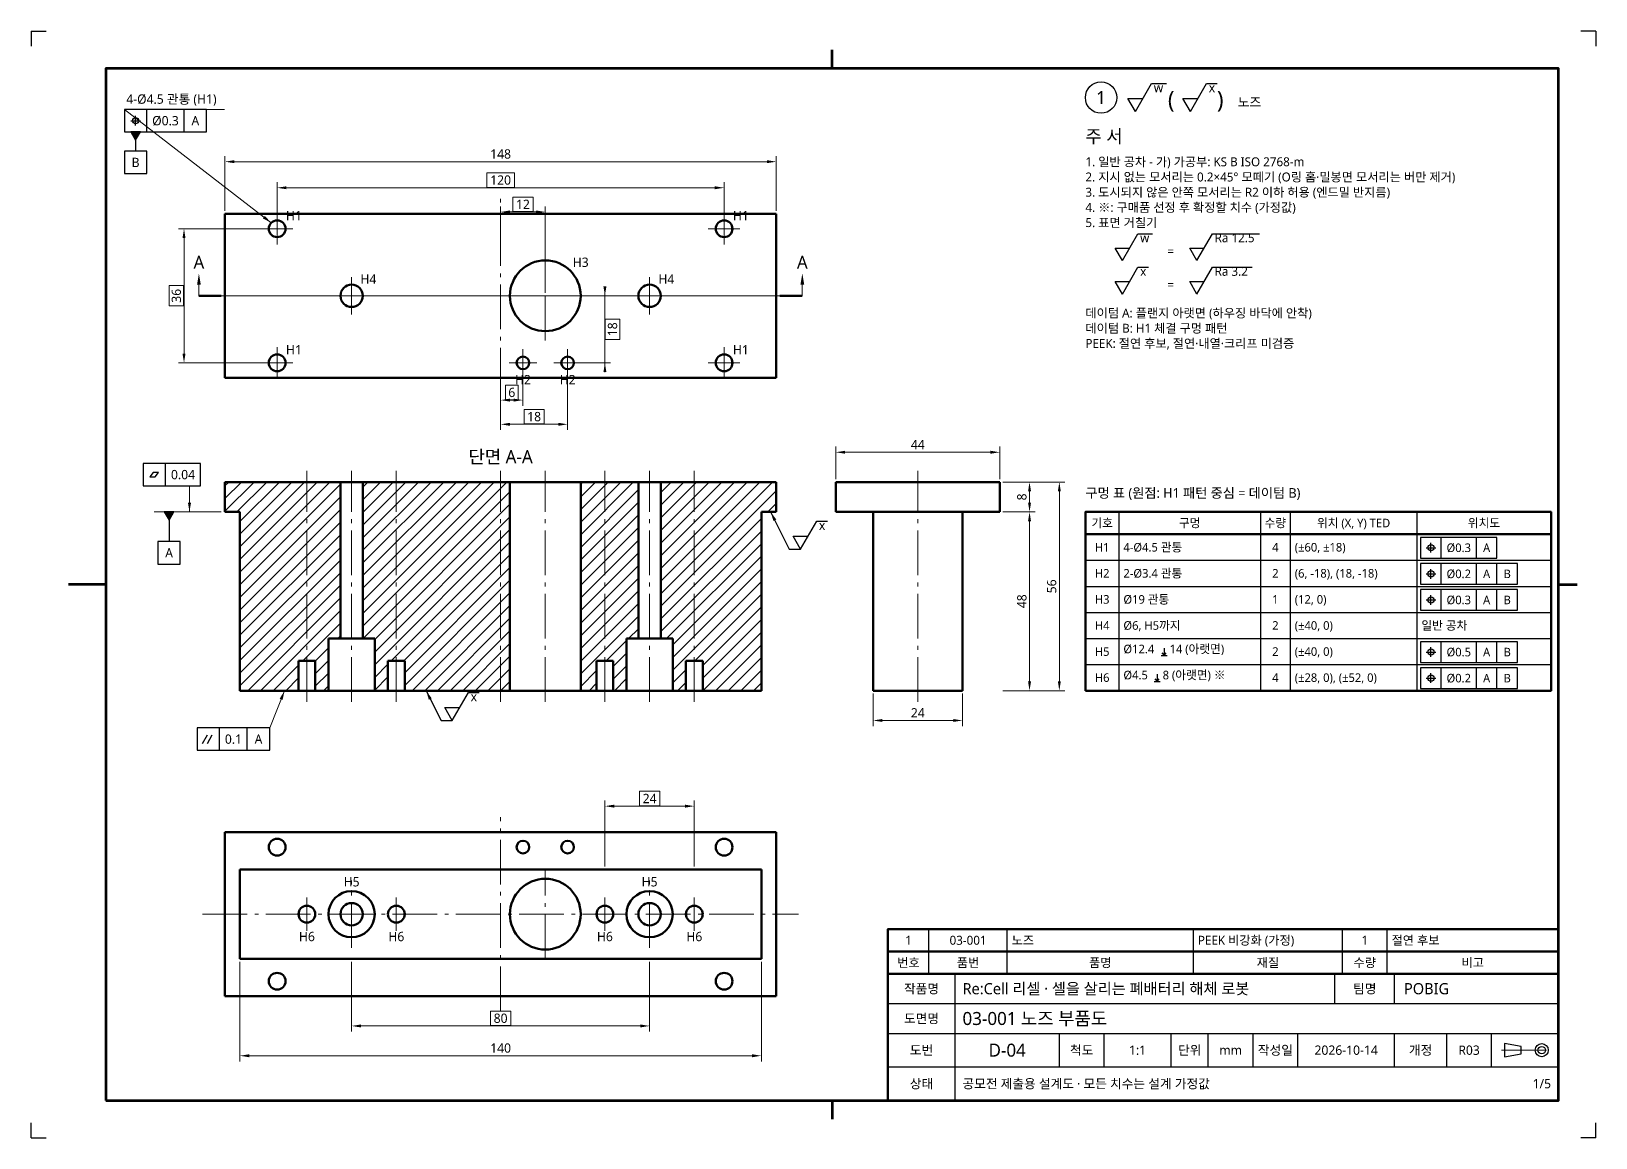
# Model space of a CAD drawing. Header units: millimetres. Extents: x 0 to 1800, y -680 to 297.
# Drawn here: x 920 to 1340, y -340 to -43 of the extents above; entities that cross this region are included whole.
import ezdxf
from ezdxf.enums import TextEntityAlignment as Align

# ---------------------------------------------------------------- set-up
doc = ezdxf.new("R2010")
doc.units = ezdxf.units.MM
doc.linetypes.add('KS_CENTER', pattern=[17, 12, -2, 1, -2])
for name, color, linetype, lineweight in [('BALLOON', 7, 'Continuous', 25), ('CENTER', 1, 'KS_CENTER', 18), ('CUT', 1, 'KS_CENTER', 18), ('CUT_THK', 1, 'Continuous', 50), ('DIM', 3, 'Continuous', 18), ('FRAME', 7, 'Continuous', 70), ('HATCH', 8, 'Continuous', 13), ('OUTLINE', 7, 'Continuous', 50), ('SYMBOL', 7, 'Continuous', 25), ('TABLE', 7, 'Continuous', 25), ('TABLE_THK', 7, 'Continuous', 50), ('TEXT', 7, 'Continuous', 25)]:
    doc.layers.add(name, color=color, linetype=linetype, lineweight=lineweight)
doc.styles.add('KS', font='malgun.ttf')
doc.dimstyles.new('KS_00', dxfattribs={"dimtxt": 2.5, "dimasz": 2.5, "dimexe": 1.5, "dimexo": 0.8, "dimgap": 0.8, "dimtad": 1, "dimlfac": 50, "dimdsep": 46, "dimtxsty": 'KS', "dimcen": 0, "dimclrd": 3, "dimclre": 3, "dimclrt": 7, "dimazin": 3, "dimtfac": 0.7, "dimtmove": 0, "dimatfit": 3, "dimlwd": 18, "dimlwe": 18, "dimarcsym": 0})

# ---------------------------------------------------------------- blocks, each defined once
blk = doc.blocks.new('_CLOSEDFILLED')
at = {"color": 0, "linetype": 'ByBlock'}
blk.add_solid([(-1, 0.16), (0, 0), (-1, -0.16)], dxfattribs=at)
blk = doc.blocks.new('*D54')
at = {"color": 3, "lineweight": 18}
for p, q in [((52, 248.8), (52, 263.5)), ((54.5, 262), (197.5, 262)), ((200, 248.8), (200, 263.5))]:
    blk.add_line(p, q, dxfattribs=at)
at = {"layer": 'Defpoints'}
for p in [(52, 262), (52, 248), (200, 248)]:
    blk.add_point(p, dxfattribs=at)
at = {"layer": 'DIM', "color": 3, "xscale": 2.5, "yscale": 2.5, "rotation": 180}
blk.add_blockref('_CLOSEDFILLED', (52, 262), dxfattribs=at)
at = {"layer": 'DIM', "color": 3, "xscale": 2.5, "yscale": 2.5}
blk.add_blockref('_CLOSEDFILLED', (200, 262), dxfattribs=at)
at = {"layer": 'DIM', "color": 7, "insert": (126, 264.05), "char_height": 2.5, "attachment_point": 5, "style": 'KS'}
blk.add_mtext('148', dxfattribs=at)
blk = doc.blocks.new('*D55')
at = {"color": 3, "lineweight": 18}
for p, q in [((66, 244.8), (66, 256.5)), ((186, 244.8), (186, 256.5)), ((68.5, 255), (183.5, 255))]:
    blk.add_line(p, q, dxfattribs=at)
at = {"layer": 'Defpoints'}
for p in [(66, 255), (66, 244), (186, 244)]:
    blk.add_point(p, dxfattribs=at)
at = {"layer": 'DIM', "color": 3, "xscale": 2.5, "yscale": 2.5, "rotation": 180}
blk.add_blockref('_CLOSEDFILLED', (66, 255), dxfattribs=at)
at = {"layer": 'DIM', "color": 3, "xscale": 2.5, "yscale": 2.5}
blk.add_blockref('_CLOSEDFILLED', (186, 255), dxfattribs=at)
at = {"layer": 'DIM', "color": 7, "insert": (126, 257.05), "char_height": 2.5, "attachment_point": 5, "style": 'KS'}
blk.add_mtext('120', dxfattribs=at)
blk = doc.blocks.new('*D56')
at = {"color": 3, "lineweight": 18}
for p, q in [((126, 244.8), (126, 250)), ((128.5, 248.5), (135.5, 248.5)), ((138, 226.8), (138, 250))]:
    blk.add_line(p, q, dxfattribs=at)
at = {"layer": 'Defpoints'}
for p in [(126, 248.5), (126, 244), (138, 226)]:
    blk.add_point(p, dxfattribs=at)
at = {"layer": 'DIM', "color": 3, "xscale": 2.5, "yscale": 2.5, "rotation": 180}
blk.add_blockref('_CLOSEDFILLED', (126, 248.5), dxfattribs=at)
at = {"layer": 'DIM', "color": 3, "xscale": 2.5, "yscale": 2.5}
blk.add_blockref('_CLOSEDFILLED', (138, 248.5), dxfattribs=at)
at = {"layer": 'DIM', "color": 7, "insert": (132, 250.55), "char_height": 2.5, "attachment_point": 5, "style": 'KS'}
blk.add_mtext('12', dxfattribs=at)
blk = doc.blocks.new('*D57')
at = {"color": 3, "lineweight": 18}
for p, q in [((65.2, 244), (39.5, 244)), ((41, 210.5), (41, 241.5)), ((65.2, 208), (39.5, 208))]:
    blk.add_line(p, q, dxfattribs=at)
at = {"layer": 'Defpoints'}
for p in [(66, 244), (41, 208), (66, 208)]:
    blk.add_point(p, dxfattribs=at)
at = {"layer": 'DIM', "color": 3, "xscale": 2.5, "yscale": 2.5}
for p, rotation in [((41, 244), 90), ((41, 208), 270)]:
    blk.add_blockref('_CLOSEDFILLED', p, dxfattribs=dict(at, rotation=rotation))
at = {"layer": 'DIM', "color": 7, "insert": (38.95, 226), "char_height": 2.5, "attachment_point": 5, "rotation": 90, "style": 'KS'}
blk.add_mtext('36', dxfattribs=at)
blk = doc.blocks.new('*D58')
at = {"color": 3, "lineweight": 18}
for p, q in [((126, 207.2), (126, 196.5)), ((132, 207.2), (132, 196.5)), ((128.5, 198), (129.5, 198))]:
    blk.add_line(p, q, dxfattribs=at)
at = {"layer": 'Defpoints'}
for p in [(126, 208), (132, 208), (126, 198)]:
    blk.add_point(p, dxfattribs=at)
at = {"layer": 'DIM', "color": 3, "xscale": 2.5, "yscale": 2.5, "rotation": 180}
blk.add_blockref('_CLOSEDFILLED', (126, 198), dxfattribs=at)
at = {"layer": 'DIM', "color": 3, "xscale": 2.5, "yscale": 2.5}
blk.add_blockref('_CLOSEDFILLED', (132, 198), dxfattribs=at)
at = {"layer": 'DIM', "color": 7, "insert": (129, 200.05), "char_height": 2.5, "attachment_point": 5, "style": 'KS'}
blk.add_mtext('6', dxfattribs=at)
blk = doc.blocks.new('*D59')
at = {"color": 3, "lineweight": 18}
for p, q in [((126, 207.2), (126, 190)), ((144, 207.2), (144, 190)), ((128.5, 191.5), (141.5, 191.5))]:
    blk.add_line(p, q, dxfattribs=at)
at = {"layer": 'Defpoints'}
for p in [(126, 208), (144, 208), (126, 191.5)]:
    blk.add_point(p, dxfattribs=at)
at = {"layer": 'DIM', "color": 3, "xscale": 2.5, "yscale": 2.5, "rotation": 180}
blk.add_blockref('_CLOSEDFILLED', (126, 191.5), dxfattribs=at)
at = {"layer": 'DIM', "color": 3, "xscale": 2.5, "yscale": 2.5}
blk.add_blockref('_CLOSEDFILLED', (144, 191.5), dxfattribs=at)
at = {"layer": 'DIM', "color": 7, "insert": (135, 193.55), "char_height": 2.5, "attachment_point": 5, "style": 'KS'}
blk.add_mtext('18', dxfattribs=at)
blk = doc.blocks.new('*D60')
at = {"color": 3, "lineweight": 18}
for p, q in [((154, 228.5), (154, 205.5)), ((150.8, 226), (155.5, 226)), ((144.8, 208), (155.5, 208))]:
    blk.add_line(p, q, dxfattribs=at)
at = {"layer": 'Defpoints'}
for p in [(150, 226), (154, 226), (144, 208)]:
    blk.add_point(p, dxfattribs=at)
at = {"layer": 'DIM', "color": 3, "xscale": 2.5, "yscale": 2.5}
for p, rotation in [((154, 226), 270), ((154, 208), 90)]:
    blk.add_blockref('_CLOSEDFILLED', p, dxfattribs=dict(at, rotation=rotation))
at = {"layer": 'DIM', "color": 7, "insert": (156.05, 217), "char_height": 2.5, "attachment_point": 5, "rotation": 90, "style": 'KS'}
blk.add_mtext('18', dxfattribs=at)
blk = doc.blocks.new('*D61')
at = {"color": 3, "lineweight": 18}
for p, q in [((56, 47.2), (56, 20.5)), ((196, 47.2), (196, 20.5)), ((58.5, 22), (193.5, 22))]:
    blk.add_line(p, q, dxfattribs=at)
at = {"layer": 'Defpoints'}
for p in [(56, 48), (196, 48), (56, 22)]:
    blk.add_point(p, dxfattribs=at)
at = {"layer": 'DIM', "color": 3, "xscale": 2.5, "yscale": 2.5, "rotation": 180}
blk.add_blockref('_CLOSEDFILLED', (56, 22), dxfattribs=at)
at = {"layer": 'DIM', "color": 3, "xscale": 2.5, "yscale": 2.5}
blk.add_blockref('_CLOSEDFILLED', (196, 22), dxfattribs=at)
at = {"layer": 'DIM', "color": 7, "insert": (126, 24.05), "char_height": 2.5, "attachment_point": 5, "style": 'KS'}
blk.add_mtext('140', dxfattribs=at)
blk = doc.blocks.new('*D62')
at = {"color": 3, "lineweight": 18}
for p, q in [((86, 47.2), (86, 28.5)), ((166, 47.2), (166, 28.5)), ((88.5, 30), (163.5, 30))]:
    blk.add_line(p, q, dxfattribs=at)
at = {"layer": 'Defpoints'}
for p in [(86, 48), (166, 48), (86, 30)]:
    blk.add_point(p, dxfattribs=at)
at = {"layer": 'DIM', "color": 3, "xscale": 2.5, "yscale": 2.5, "rotation": 180}
blk.add_blockref('_CLOSEDFILLED', (86, 30), dxfattribs=at)
at = {"layer": 'DIM', "color": 3, "xscale": 2.5, "yscale": 2.5}
blk.add_blockref('_CLOSEDFILLED', (166, 30), dxfattribs=at)
at = {"layer": 'DIM', "color": 7, "insert": (126, 32.05), "char_height": 2.5, "attachment_point": 5, "style": 'KS'}
blk.add_mtext('80', dxfattribs=at)
blk = doc.blocks.new('*D63')
at = {"color": 3, "lineweight": 18}
for p, q in [((154, 72.8), (154, 90.5)), ((156.5, 89), (175.5, 89)), ((178, 72.8), (178, 90.5))]:
    blk.add_line(p, q, dxfattribs=at)
at = {"layer": 'Defpoints'}
for p in [(154, 89), (154, 72), (178, 72)]:
    blk.add_point(p, dxfattribs=at)
at = {"layer": 'DIM', "color": 3, "xscale": 2.5, "yscale": 2.5, "rotation": 180}
blk.add_blockref('_CLOSEDFILLED', (154, 89), dxfattribs=at)
at = {"layer": 'DIM', "color": 3, "xscale": 2.5, "yscale": 2.5}
blk.add_blockref('_CLOSEDFILLED', (178, 89), dxfattribs=at)
at = {"layer": 'DIM', "color": 7, "insert": (166, 91.05), "char_height": 2.5, "attachment_point": 5, "style": 'KS'}
blk.add_mtext('24', dxfattribs=at)
blk = doc.blocks.new('*D64')
at = {"color": 3, "lineweight": 18}
for p, q in [((216, 176.8), (216, 185.5)), ((260, 176.8), (260, 185.5)), ((218.5, 184), (257.5, 184))]:
    blk.add_line(p, q, dxfattribs=at)
at = {"layer": 'Defpoints'}
for p in [(216, 184), (216, 176), (260, 176)]:
    blk.add_point(p, dxfattribs=at)
at = {"layer": 'DIM', "color": 3, "xscale": 2.5, "yscale": 2.5, "rotation": 180}
blk.add_blockref('_CLOSEDFILLED', (216, 184), dxfattribs=at)
at = {"layer": 'DIM', "color": 3, "xscale": 2.5, "yscale": 2.5}
blk.add_blockref('_CLOSEDFILLED', (260, 184), dxfattribs=at)
at = {"layer": 'DIM', "color": 7, "insert": (238, 186.05), "char_height": 2.5, "attachment_point": 5, "style": 'KS'}
blk.add_mtext('44', dxfattribs=at)
blk = doc.blocks.new('*D65')
at = {"color": 3, "lineweight": 18}
for p, q in [((226, 119.2), (226, 110.5)), ((250, 119.2), (250, 110.5)), ((228.5, 112), (247.5, 112))]:
    blk.add_line(p, q, dxfattribs=at)
at = {"layer": 'Defpoints'}
for p in [(226, 120), (250, 120), (226, 112)]:
    blk.add_point(p, dxfattribs=at)
at = {"layer": 'DIM', "color": 3, "xscale": 2.5, "yscale": 2.5, "rotation": 180}
blk.add_blockref('_CLOSEDFILLED', (226, 112), dxfattribs=at)
at = {"layer": 'DIM', "color": 3, "xscale": 2.5, "yscale": 2.5}
blk.add_blockref('_CLOSEDFILLED', (250, 112), dxfattribs=at)
at = {"layer": 'DIM', "color": 7, "insert": (238, 114.05), "char_height": 2.5, "attachment_point": 5, "style": 'KS'}
blk.add_mtext('24', dxfattribs=at)
blk = doc.blocks.new('*D66')
at = {"color": 3, "lineweight": 18}
for p, q in [((260.8, 168), (269.5, 168)), ((268, 122.5), (268, 165.5)), ((260.8, 120), (269.5, 120))]:
    blk.add_line(p, q, dxfattribs=at)
at = {"layer": 'Defpoints'}
for p in [(260, 168), (260, 120), (268, 120)]:
    blk.add_point(p, dxfattribs=at)
at = {"layer": 'DIM', "color": 3, "xscale": 2.5, "yscale": 2.5}
for p, rotation in [((268, 168), 90), ((268, 120), 270)]:
    blk.add_blockref('_CLOSEDFILLED', p, dxfattribs=dict(at, rotation=rotation))
at = {"layer": 'DIM', "color": 7, "insert": (265.95, 144), "char_height": 2.5, "attachment_point": 5, "rotation": 90, "style": 'KS'}
blk.add_mtext('48', dxfattribs=at)
blk = doc.blocks.new('*D67')
at = {"color": 3, "lineweight": 18}
for p, q in [((260.8, 176), (269.5, 176)), ((268, 170.5), (268, 173.5)), ((260.8, 168), (269.5, 168))]:
    blk.add_line(p, q, dxfattribs=at)
at = {"layer": 'Defpoints'}
for p in [(260, 176), (260, 168), (268, 168)]:
    blk.add_point(p, dxfattribs=at)
at = {"layer": 'DIM', "color": 3, "xscale": 2.5, "yscale": 2.5}
for p, rotation in [((268, 176), 90), ((268, 168), 270)]:
    blk.add_blockref('_CLOSEDFILLED', p, dxfattribs=dict(at, rotation=rotation))
at = {"layer": 'DIM', "color": 7, "insert": (265.95, 172), "char_height": 2.5, "attachment_point": 5, "rotation": 90, "style": 'KS'}
blk.add_mtext('8', dxfattribs=at)
blk = doc.blocks.new('*D68')
at = {"color": 3, "lineweight": 18}
for p, q in [((260.8, 176), (277.5, 176)), ((276, 122.5), (276, 173.5)), ((260.8, 120), (277.5, 120))]:
    blk.add_line(p, q, dxfattribs=at)
at = {"layer": 'Defpoints'}
for p in [(260, 176), (260, 120), (276, 120)]:
    blk.add_point(p, dxfattribs=at)
at = {"layer": 'DIM', "color": 3, "xscale": 2.5, "yscale": 2.5}
for p, rotation in [((276, 176), 90), ((276, 120), 270)]:
    blk.add_blockref('_CLOSEDFILLED', p, dxfattribs=dict(at, rotation=rotation))
at = {"layer": 'DIM', "color": 7, "insert": (273.95, 148), "char_height": 2.5, "attachment_point": 5, "rotation": 90, "style": 'KS'}
blk.add_mtext('56', dxfattribs=at)
blk = doc.blocks.new('D-04_R03_1of5')
at = {"layer": 'HATCH'}
h = blk.add_hatch(dxfattribs=at)
h.set_pattern_fill('ANSI31', scale=0.7559, style=0)
h.paths.add_polyline_path([(76.25, 120), (79.8, 120), (79.8, 134), (83, 134), (83, 176), (52, 176), (52, 168), (56, 168), (56, 120), (71.75, 120), (71.75, 128), (76.25, 128)])
h = blk.add_hatch(dxfattribs=at)
h.set_pattern_fill('ANSI31', scale=0.7559, style=0)
h.paths.add_polyline_path([(89, 134), (92.2, 134), (92.2, 120), (95.75, 120), (95.75, 128), (100.25, 128), (100.25, 120), (128.5, 120), (128.5, 176), (89, 176)])
h = blk.add_hatch(dxfattribs=at)
h.set_pattern_fill('ANSI31', scale=0.7559, style=0)
h.paths.add_polyline_path([(147.5, 120), (151.75, 120), (151.75, 128), (156.25, 128), (156.25, 120), (159.8, 120), (159.8, 134), (163, 134), (163, 176), (147.5, 176)])
h = blk.add_hatch(dxfattribs=at)
h.set_pattern_fill('ANSI31', scale=0.7559, style=0)
h.paths.add_polyline_path([(169, 134), (172.2, 134), (172.2, 120), (175.75, 120), (175.75, 128), (180.25, 128), (180.25, 120), (196, 120), (196, 168), (200, 168), (200, 176), (169, 176)])
at = {"layer": 'SYMBOL'}
h = blk.add_hatch(color=256, dxfattribs=at)
h.dxf.hatch_style = 1
h.paths.add_polyline_path([(29.3, 270), (26.7, 270), (28, 267.8)])
h = blk.add_hatch(color=256, dxfattribs=at)
h.dxf.hatch_style = 1
h.paths.add_polyline_path([(38.3, 168), (35.7, 168), (37, 165.8)])
at = {"layer": 'BALLOON'}
blk.add_circle((287.2, 279.2), 4.2, dxfattribs=at)
at = {"layer": 'CENTER'}
for p, q in [((126, 200), (126, 252)), ((66, 239.75), (66, 248.25)), ((186, 239.75), (186, 248.25)), ((61.75, 244), (70.25, 244)), ((181.75, 244), (190.25, 244)), ((138, 214), (138, 238)), ((86, 221), (86, 231)), ((166, 221), (166, 231)), ((46, 226), (206, 226)), ((81, 226), (91, 226)), ((126, 226), (150, 226)), ((161, 226), (171, 226)), ((66, 203.75), (66, 212.25)), ((132, 204.3), (132, 211.7)), ((144, 204.3), (144, 211.7)), ((186, 203.75), (186, 212.25)), ((61.75, 208), (70.25, 208)), ((128.3, 208), (135.7, 208)), ((140.3, 208), (147.7, 208)), ((181.75, 208), (190.25, 208)), ((74, 117), (74, 179)), ((86, 117), (86, 179)), ((98, 117), (98, 179)), ((126, 117), (126, 179)), ((138, 117), (138, 179)), ((154, 117), (154, 179)), ((166, 117), (166, 179)), ((178, 117), (178, 179)), ((238, 117), (238, 179)), ((126, 34), (126, 86)), ((138, 48), (138, 72)), ((86, 51), (86, 69)), ((166, 51), (166, 69)), ((74, 55.5), (74, 64.5)), ((98, 55.5), (98, 64.5)), ((154, 55.5), (154, 64.5)), ((178, 55.5), (178, 64.5)), ((46, 60), (206, 60)), ((394.75, 23.5), (408, 23.5))]:
    blk.add_line(p, q, dxfattribs=at)
at = {"layer": 'CUT'}
blk.add_line((51, 226), (201, 226), dxfattribs=at)
at = {"layer": 'CUT_THK'}
for p, q in [((45, 226), (51, 226)), ((201, 226), (207, 226))]:
    blk.add_line(p, q, dxfattribs=at)
at = {"layer": 'DIM'}
for p, q in [((45, 226), (45, 229.5)), ((207, 226), (207, 229.5)), ((42.46823, 175), (42.46823, 168.2)), ((51, 168), (33, 168))]:
    blk.add_line(p, q, dxfattribs=at)
for points in [[(64.40902, 245.59097), (25, 276), (51.8702, 276)], [(68, 120), (64, 110), (44.55126, 110)]]:
    blk.add_lwpolyline(points, dxfattribs=at)
for points in [[(122.27076, 255.1), (129.72924, 255.1), (129.72924, 259), (122.27076, 259)], [(129.28051, 248.6), (134.71949, 248.6), (134.71949, 252.5), (129.28051, 252.5)], [(37, 223.28051), (40.9, 223.28051), (40.9, 228.71949), (37, 228.71949)], [(154.1, 214.28051), (158, 214.28051), (158, 219.71949), (154.1, 219.71949)], [(127.29025, 198.1), (130.70975, 198.1), (130.70975, 202), (127.29025, 202)], [(132.28051, 191.6), (137.71949, 191.6), (137.71949, 195.5), (132.28051, 195.5)], [(163.28051, 89.1), (168.71949, 89.1), (168.71949, 93), (163.28051, 93)], [(123.28051, 30.1), (128.71949, 30.1), (128.71949, 34), (123.28051, 34)]]:
    blk.add_lwpolyline(points, close=True, dxfattribs=at)
for points in [[(64.40902, 245.59097), (62.17013, 246.78175), (62.68939, 247.4547)], [(45, 232), (45.5, 229), (44.5, 229)], [(207, 232), (207.5, 229), (206.5, 229)], [(42.46823, 168), (42.04323, 170.5), (42.89323, 170.5)], [(68, 120), (67.46613, 117.52097), (66.67692, 117.83665)]]:
    blk.add_solid(points, dxfattribs=at)
at = {"layer": 'FRAME'}
for p, q in [((215, 287), (215, 292)), ((20, 148.5), (10, 148.5)), ((410, 148.5), (415, 148.5)), ((215, 10), (215, 5))]:
    blk.add_line(p, q, dxfattribs=at)
blk.add_lwpolyline([(20, 10), (410, 10), (410, 287), (20, 287)], close=True, dxfattribs=at)
at = {"layer": 'OUTLINE'}
for p, q in [((52, 204), (52, 248)), ((52, 248), (200, 248)), ((200, 204), (200, 248)), ((52, 204), (200, 204)), ((52, 168), (52, 176)), ((83, 176), (52, 176)), ((83, 134), (83, 176)), ((128.5, 176), (89, 176)), ((89, 134), (89, 176)), ((128.5, 120), (128.5, 176)), ((163, 176), (147.5, 176)), ((147.5, 120), (147.5, 176)), ((163, 134), (163, 176)), ((200, 176), (169, 176)), ((169, 134), (169, 176)), ((200, 168), (200, 176)), ((216, 168), (216, 176)), ((216, 176), (260, 176)), ((260, 168), (260, 176)), ((56, 168), (52, 168)), ((56, 120), (56, 168)), ((200, 168), (196, 168)), ((196, 120), (196, 168)), ((216, 168), (260, 168)), ((226, 120), (226, 168)), ((250, 120), (250, 168)), ((79.8, 120), (79.8, 134)), ((83, 134), (79.8, 134)), ((92.2, 134), (89, 134)), ((92.2, 120), (92.2, 134)), ((159.8, 120), (159.8, 134)), ((163, 134), (159.8, 134)), ((172.2, 134), (169, 134)), ((172.2, 120), (172.2, 134)), ((71.75, 120), (71.75, 128)), ((76.25, 128), (71.75, 128)), ((76.25, 120), (76.25, 128)), ((95.75, 120), (95.75, 128)), ((100.25, 128), (95.75, 128)), ((100.25, 120), (100.25, 128)), ((151.75, 120), (151.75, 128)), ((156.25, 128), (151.75, 128)), ((156.25, 120), (156.25, 128)), ((175.75, 120), (175.75, 128)), ((180.25, 128), (175.75, 128)), ((180.25, 120), (180.25, 128)), ((71.75, 120), (56, 120)), ((79.8, 120), (76.25, 120)), ((95.75, 120), (92.2, 120)), ((128.5, 120), (100.25, 120)), ((151.75, 120), (147.5, 120)), ((159.8, 120), (156.25, 120)), ((175.75, 120), (172.2, 120)), ((196, 120), (180.25, 120)), ((226, 120), (250, 120)), ((52, 82), (52, 38)), ((52, 82), (200, 82)), ((200, 82), (200, 38)), ((56, 72), (56, 48)), ((56, 72), (196, 72)), ((196, 72), (196, 48)), ((56, 48), (196, 48)), ((52, 38), (200, 38))]:
    blk.add_line(p, q, dxfattribs=at)
for points in [[(89, 176), (88.92478, 176), (88.70291, 176), (88.34549, 176), (87.87047, 176), (87.30165, 176), (86.66756, 176), (86, 176), (85.33244, 176), (84.69835, 176), (84.12953, 176), (83.65451, 176), (83.29709, 176), (83.07522, 176), (83, 176)], [(147.5, 176), (147.26182, 176), (146.5592, 176), (145.4274, 176), (143.92315, 176), (142.1219, 176), (140.11395, 176), (138, 176), (135.88605, 176), (133.8781, 176), (132.07685, 176), (130.5726, 176), (129.4408, 176), (128.73818, 176), (128.5, 176)], [(169, 176), (168.92478, 176), (168.70291, 176), (168.34549, 176), (167.87047, 176), (167.30165, 176), (166.66756, 176), (166, 176), (165.33244, 176), (164.69835, 176), (164.12953, 176), (163.65451, 176), (163.29709, 176), (163.07522, 176), (163, 176)], [(89, 134), (88.92478, 134), (88.70291, 134), (88.34549, 134), (87.87047, 134), (87.30165, 134), (86.66756, 134), (86, 134), (85.33244, 134), (84.69835, 134), (84.12953, 134), (83.65451, 134), (83.29709, 134), (83.07522, 134), (83, 134)], [(169, 134), (168.92478, 134), (168.70291, 134), (168.34549, 134), (167.87047, 134), (167.30165, 134), (166.66756, 134), (166, 134), (165.33244, 134), (164.69835, 134), (164.12953, 134), (163.65451, 134), (163.29709, 134), (163.07522, 134), (163, 134)], [(76.25, 120), (76.19359, 120), (76.02718, 120), (75.75912, 120), (75.40285, 120), (74.97624, 120), (74.50067, 120), (74, 120), (73.49933, 120), (73.02376, 120), (72.59715, 120), (72.24088, 120), (71.97282, 120), (71.80641, 120), (71.75, 120)], [(92.2, 120), (92.04455, 120), (91.58601, 120), (90.84736, 120), (89.86564, 120), (88.69008, 120), (87.37963, 120), (86, 120), (84.62037, 120), (83.30992, 120), (82.13436, 120), (81.15264, 120), (80.41399, 120), (79.95545, 120), (79.8, 120)], [(100.25, 120), (100.19359, 120), (100.02718, 120), (99.75912, 120), (99.40285, 120), (98.97624, 120), (98.50067, 120), (98, 120), (97.49933, 120), (97.02376, 120), (96.59715, 120), (96.24088, 120), (95.97282, 120), (95.80641, 120), (95.75, 120)], [(147.5, 120), (147.26182, 120), (146.5592, 120), (145.4274, 120), (143.92315, 120), (142.1219, 120), (140.11395, 120), (138, 120), (135.88605, 120), (133.8781, 120), (132.07685, 120), (130.5726, 120), (129.4408, 120), (128.73818, 120), (128.5, 120)], [(156.25, 120), (156.19359, 120), (156.02718, 120), (155.75912, 120), (155.40285, 120), (154.97624, 120), (154.50067, 120), (154, 120), (153.49933, 120), (153.02376, 120), (152.59715, 120), (152.24088, 120), (151.97282, 120), (151.80641, 120), (151.75, 120)], [(172.2, 120), (172.04455, 120), (171.58601, 120), (170.84736, 120), (169.86564, 120), (168.69008, 120), (167.37963, 120), (166, 120), (164.62037, 120), (163.30992, 120), (162.13436, 120), (161.15264, 120), (160.41399, 120), (159.95545, 120), (159.8, 120)], [(180.25, 120), (180.19359, 120), (180.02718, 120), (179.75912, 120), (179.40285, 120), (178.97624, 120), (178.50067, 120), (178, 120), (177.49933, 120), (177.02376, 120), (176.59715, 120), (176.24088, 120), (175.97282, 120), (175.80641, 120), (175.75, 120)]]:
    blk.add_lwpolyline(points, dxfattribs=at)
for centre, radius in [((66, 244), 2.25), ((186, 244), 2.25), ((138, 226), 9.5), ((86, 226), 3), ((166, 226), 3), ((66, 208), 2.25), ((186, 208), 2.25), ((132, 208), 1.7), ((144, 208), 1.7), ((66, 78), 2.25), ((186, 78), 2.25), ((132, 78), 1.7), ((144, 78), 1.7), ((138, 60), 9.5), ((86, 60), 6.2), ((86, 60), 3), ((166, 60), 6.2), ((166, 60), 3), ((74, 60), 2.25), ((98, 60), 2.25), ((154, 60), 2.25), ((178, 60), 2.25), ((66, 42), 2.25), ((186, 42), 2.25)]:
    blk.add_circle(centre, radius, dxfattribs=at)
at = {"layer": 'SYMBOL'}
for p, q in [((296.42073, 275.5), (300.75085, 283)), ((300.75085, 283), (304.77681, 283)), ((311.17681, 275.5), (315.50694, 283)), ((315.50694, 283), (318.40651, 283)), ((296.42073, 275.5), (294.4, 279)), ((294.4, 279), (298.44145, 279)), ((311.17681, 275.5), (309.15609, 279)), ((309.15609, 279), (313.19754, 279)), ((26.7, 273), (29.3, 273)), ((28, 271.7), (28, 274.3)), ((31, 270), (31, 276)), ((41.04809, 270), (41.04809, 276)), ((28, 267.8), (28, 264.8)), ((292.9399, 235.45), (297.09682, 242.65)), ((297.09682, 242.65), (301.00974, 242.65)), ((312.9399, 235.45), (317.09682, 242.65)), ((317.09682, 242.65), (329.71156, 242.65)), ((292.9399, 235.45), (291, 238.81)), ((291, 238.81), (294.87979, 238.81)), ((312.9399, 235.45), (311, 238.81)), ((311, 238.81), (314.87979, 238.81)), ((292.9399, 226.45), (297.09682, 233.65)), ((297.09682, 233.65), (299.92841, 233.65)), ((312.9399, 226.45), (317.09682, 233.65)), ((317.09682, 233.65), (327.77285, 233.65)), ((292.9399, 226.45), (291, 229.81)), ((291, 229.81), (294.87979, 229.81)), ((312.9399, 226.45), (311, 229.81)), ((311, 229.81), (314.87979, 229.81)), ((36, 175), (36, 181)), ((198.5, 168), (203.5, 158)), ((37, 165.8), (37, 160)), ((206.52073, 158), (210.85085, 165.5)), ((210.85085, 165.5), (213.75043, 165.5)), ((206.52073, 158), (204.5, 161.5)), ((204.5, 161.5), (208.54145, 161.5)), ((375.76, 157.06), (375.76, 159.66)), ((378.52, 155.6), (378.52, 161.12)), ((387.95624, 155.6), (387.95624, 161.12)), ((203.5, 158), (206.52073, 158)), ((374.46, 158.36), (377.06, 158.36)), ((374.46, 151.36), (377.06, 151.36)), ((375.76, 150.06), (375.76, 152.66)), ((378.52, 148.6), (378.52, 154.12)), ((387.95624, 148.6), (387.95624, 154.12)), ((393.47624, 148.6), (393.47624, 154.12)), ((378.52, 141.6), (378.52, 147.12)), ((387.95624, 141.6), (387.95624, 147.12)), ((393.47624, 141.6), (393.47624, 147.12)), ((374.46, 144.36), (377.06, 144.36)), ((375.76, 143.06), (375.76, 145.66)), ((374.46, 130.36), (377.06, 130.36)), ((375.76, 129.06), (375.76, 131.66)), ((378.52, 127.6), (378.52, 133.12)), ((387.95624, 127.6), (387.95624, 133.12)), ((393.47624, 127.6), (393.47624, 133.12)), ((378.52, 120.6), (378.52, 126.12)), ((387.95624, 120.6), (387.95624, 126.12)), ((393.47624, 120.6), (393.47624, 126.12)), ((374.46, 123.36), (377.06, 123.36)), ((375.76, 122.06), (375.76, 124.66)), ((106, 120), (110, 112)), ((113.02073, 112), (117.35085, 119.5)), ((117.35085, 119.5), (120.25043, 119.5)), ((113.02073, 112), (111, 115.5)), ((111, 115.5), (115.04145, 115.5)), ((50.55126, 104), (50.55126, 110)), ((58, 104), (58, 110)), ((110, 112), (113.02073, 112)), ((45.99126, 105.83), (47.29126, 108.17)), ((47.29126, 105.83), (48.59126, 108.17))]:
    blk.add_line(p, q, dxfattribs=at)
for points in [[(25, 270), (47.04809, 270), (47.04809, 276), (25, 276)], [(29.3, 270), (26.7, 270), (28, 267.8)], [(25, 258.8), (31, 258.8), (31, 264.8), (25, 264.8)], [(30, 175), (45.46823, 175), (45.46823, 181), (30, 181)], [(31.83, 177.415), (33.26, 177.415), (34.17, 178.585), (32.74, 178.585)], [(38.3, 168), (35.7, 168), (37, 165.8)], [(34, 154), (40, 154), (40, 160), (34, 160)], [(373, 155.6), (393.47624, 155.6), (393.47624, 161.12), (373, 161.12)], [(373, 148.6), (398.99624, 148.6), (398.99624, 154.12), (373, 154.12)], [(373, 141.6), (398.99624, 141.6), (398.99624, 147.12), (373, 147.12)], [(373, 127.6), (398.99624, 127.6), (398.99624, 133.12), (373, 133.12)], [(373, 120.6), (398.99624, 120.6), (398.99624, 126.12), (373, 126.12)], [(44.55126, 104), (64, 104), (64, 110), (44.55126, 110)], [(395.5, 21.75), (400, 22.5), (400, 24.5), (395.5, 25.25)]]:
    blk.add_lwpolyline(points, close=True, dxfattribs=at)
for centre, radius in [((28, 273), 0.832), ((375.76, 158.36), 0.832), ((375.76, 151.36), 0.832), ((375.76, 144.36), 0.832), ((375.76, 130.36), 0.832), ((375.76, 123.36), 0.832), ((405.5, 23.5), 1.75), ((405.5, 23.5), 1)]:
    blk.add_circle(centre, radius, dxfattribs=at)
for points in [[(198.5, 168), (199.99817, 165.954), (199.2379, 165.57387)], [(106, 120), (107.49817, 117.954), (106.7379, 117.57387)]]:
    blk.add_solid(points, dxfattribs=at)
at = {"layer": 'TABLE'}
for p, q in [((0, 297), (4, 297)), ((0, 297), (0, 293)), ((420, 297), (416, 297)), ((420, 297), (420, 293)), ((292, 168), (292, 120)), ((330, 168), (330, 120)), ((338, 168), (338, 120)), ((372, 168), (372, 120)), ((283, 155), (408, 155)), ((283, 148), (408, 148)), ((283, 141), (408, 141)), ((283, 134), (408, 134)), ((283, 127), (408, 127)), ((283, 120), (408, 120)), ((241, 44), (241, 56)), ((262, 44), (262, 56)), ((312, 44), (312, 56)), ((352, 44), (352, 56)), ((364, 44), (364, 56)), ((248, 36), (248, 44)), ((350, 36), (350, 44)), ((366, 36), (366, 44)), ((230, 36), (410, 36)), ((248, 28), (248, 36)), ((230, 28), (410, 28)), ((248, 19), (248, 28)), ((276, 19), (276, 28)), ((288, 19), (288, 28)), ((306, 19), (306, 28)), ((316, 19), (316, 28)), ((328, 19), (328, 28)), ((340, 19), (340, 28)), ((366, 19), (366, 28)), ((380, 19), (380, 28)), ((392, 19), (392, 28)), ((230, 19), (410, 19)), ((248, 10), (248, 19)), ((0, 0), (0, 4)), ((0, 0), (4, 0)), ((420, 0), (416, 0)), ((420, 0), (420, 4))]:
    blk.add_line(p, q, dxfattribs=at)
at = {"layer": 'TABLE_THK'}
for p, q in [((283, 162), (408, 162)), ((230, 50), (410, 50))]:
    blk.add_line(p, q, dxfattribs=at)
for points in [[(283, 120), (408, 120), (408, 168), (283, 168)], [(230, 44), (410, 44), (410, 56), (230, 56)], [(230, 10), (410, 10), (410, 44), (230, 44)]]:
    blk.add_lwpolyline(points, close=True, dxfattribs=at)
at = {"layer": 'TEXT'}
for p, q in [((304.10263, 131.42), (304.10263, 129.465)), ((303.29763, 129.465), (304.90763, 129.465)), ((301.43969, 122.465), (303.04969, 122.465)), ((302.24469, 124.42), (302.24469, 122.465))]:
    blk.add_line(p, q, dxfattribs=at)
for points in [[(303.52763, 130.155), (304.10263, 129.465), (304.67763, 130.155)], [(301.66969, 123.155), (302.24469, 122.465), (302.81969, 123.155)]]:
    blk.add_lwpolyline(points, dxfattribs=at)
at = {"layer": 'TEXT', "style": 'KS'}
for s, height, p in [('w', 2.5, (301.35085, 279.9)), ('x', 2.5, (316.10694, 279.9)), ('4-Ø4.5 관통 (H1)', 2.5, (25.5, 276.8)), ('(', 4.5, (305.15609, 275.1)), (')', 4.5, (318.31217, 275.1)), ('노즈', 2.5, (323.91217, 276)), ('주 서', 3.5, (283, 266)), ('1. 일반 공차 - 가) 가공부: KS B ISO 2768-m', 2.4, (283, 260.05)), ('2. 지시 없는 모서리는 0.2×45° 모떼기 (O링 홈·밀봉면 모서리는 버만 제거)', 2.4, (283, 255.97)), ('3. 도시되지 않은 안쪽 모서리는 R2 이하 허용 (엔드밀 반지름)', 2.4, (283, 251.89)), ('4. ※: 구매품 선정 후 확정할 치수 (가정값)', 2.4, (283, 247.81)), ('5. 표면 거칠기', 2.4, (283, 243.73)), ('w', 2.4, (297.69682, 239.65)), ('Ra 12.5', 2.4, (317.69682, 239.65)), ('=', 2.4, (305, 236.05)), ('x', 2.4, (297.69682, 230.65)), ('Ra 3.2', 2.4, (317.69682, 230.65)), ('=', 2.4, (305, 227.05)), ('데이텀 A: 플랜지 아랫면 (하우징 바닥에 안착)', 2.4, (283, 219.45)), ('데이텀 B: H1 체결 구멍 패턴', 2.4, (283, 215.37)), ('PEEK: 절연 후보, 절연·내열·크리프 미검증', 2.4, (283, 211.29)), ('구멍 표 (원점: H1 패턴 중심 = 데이텀 B)', 2.6, (283, 171)), ('x', 2.5, (211.45085, 162.4)), ('Ø12.4 ', 2.3, (293.2, 129.35)), ('14 (아랫면)', 2.3, (305.59763, 129.35)), ('Ø4.5 ', 2.3, (293.2, 122.35)), ('8 (아랫면) ※', 2.3, (303.73969, 122.35)), ('x', 2.5, (117.95085, 116.4))]:
    blk.add_text(s, height=height, dxfattribs=at).set_placement(p, align=Align.BOTTOM_LEFT)
for s, height, p in [('1', 3.5, (287.2, 279.2)), ('Ø0.3', 2.5, (36.02404, 273)), ('A', 2.5, (44.04809, 273)), ('B', 2.5, (28, 261.8)), ('H1', 2.5, (70.5, 247.5)), ('H1', 2.5, (190.5, 247.5)), ('A', 3.5, (45, 235)), ('H3', 2.5, (147.5, 235)), ('A', 3.5, (207, 235)), ('H4', 2.5, (90.5, 230.5)), ('H4', 2.5, (170.5, 230.5)), ('H1', 2.5, (70.5, 211.5)), ('H1', 2.5, (190.5, 211.5)), ('H2', 2.5, (132, 203.5)), ('H2', 2.5, (144, 203.5)), ('0.04', 2.5, (40.73412, 178)), ('기호', 2.3, (287.5, 165)), ('구멍', 2.3, (311, 165)), ('수량', 2.3, (334, 165)), ('위치 (X, Y) TED', 2.3, (355, 165)), ('위치도', 2.3, (390, 165)), ('H1', 2.3, (287.5, 158.5)), ('4', 2.3, (334, 158.5)), ('Ø0.3', 2.3, (383.23812, 158.36)), ('A', 2.5, (37, 157)), ('A', 2.3, (390.71624, 158.36)), ('H2', 2.3, (287.5, 151.5)), ('2', 2.3, (334, 151.5)), ('Ø0.2', 2.3, (383.23812, 151.36)), ('A', 2.3, (390.71624, 151.36)), ('B', 2.3, (396.23624, 151.36)), ('H3', 2.3, (287.5, 144.5)), ('1', 2.3, (334, 144.5)), ('Ø0.3', 2.3, (383.23812, 144.36)), ('A', 2.3, (390.71624, 144.36)), ('B', 2.3, (396.23624, 144.36)), ('H4', 2.3, (287.5, 137.5)), ('2', 2.3, (334, 137.5)), ('H5', 2.3, (287.5, 130.5)), ('2', 2.3, (334, 130.5)), ('Ø0.5', 2.3, (383.23812, 130.36)), ('A', 2.3, (390.71624, 130.36)), ('B', 2.3, (396.23624, 130.36)), ('H6', 2.3, (287.5, 123.5)), ('4', 2.3, (334, 123.5)), ('Ø0.2', 2.3, (383.23812, 123.36)), ('A', 2.3, (390.71624, 123.36)), ('B', 2.3, (396.23624, 123.36)), ('0.1', 2.5, (54.27563, 107)), ('A', 2.5, (61, 107)), ('H5', 2.5, (86, 68.7)), ('H5', 2.5, (166, 68.7)), ('H6', 2.5, (74, 54)), ('H6', 2.5, (98, 54)), ('H6', 2.5, (154, 54)), ('H6', 2.5, (178, 54)), ('1', 2.4, (235.5, 53)), ('03-001', 2.4, (251.5, 53)), ('1', 2.4, (358, 53)), ('번호', 2.4, (235.5, 47)), ('품번', 2.4, (251.5, 47)), ('품명', 2.4, (287, 47)), ('재질', 2.4, (332, 47)), ('수량', 2.4, (358, 47)), ('비고', 2.4, (387, 47)), ('작품명', 2.5, (239, 40)), ('팀명', 2.5, (358, 40)), ('도면명', 2.5, (239, 32)), ('D-04', 3.5, (262, 23.5)), ('도번', 2.5, (239, 23.5)), ('척도', 2.5, (282, 23.5)), ('1:1', 2.5, (297, 23.5)), ('단위', 2.5, (311, 23.5)), ('mm', 2.5, (322, 23.5)), ('작성일', 2.5, (334, 23.5)), ('2026-10-14', 2.5, (353, 23.5)), ('개정', 2.5, (373, 23.5)), ('R03', 2.5, (386, 23.5)), ('상태', 2.5, (239, 14.5))]:
    blk.add_text(s, height=height, dxfattribs=at).set_placement(p, align=Align.MIDDLE_CENTER)
blk.add_text('단면 A-A', height=3.5, dxfattribs=at).set_placement((126, 180), align=Align.BOTTOM_CENTER)
for s, height, p in [('4-Ø4.5 관통', 2.3, (293.2, 158.5)), ('(±60, ±18)', 2.3, (339.2, 158.5)), ('2-Ø3.4 관통', 2.3, (293.2, 151.5)), ('(6, -18), (18, -18)', 2.3, (339.2, 151.5)), ('Ø19 관통', 2.3, (293.2, 144.5)), ('(12, 0)', 2.3, (339.2, 144.5)), ('Ø6, H5까지', 2.3, (293.2, 137.5)), ('(±40, 0)', 2.3, (339.2, 137.5)), ('일반 공차', 2.3, (373.2, 137.5)), ('(±40, 0)', 2.3, (339.2, 130.5)), ('(±28, 0), (±52, 0)', 2.3, (339.2, 123.5)), ('노즈', 2.4, (263.2, 53)), ('PEEK 비강화 (가정)', 2.4, (313.2, 53)), ('절연 후보', 2.4, (365.2, 53)), ('Re:Cell 리셀 · 셀을 살리는 폐배터리 해체 로봇', 3, (250, 40)), ('POBIG', 3, (368.52174, 40)), ('03-001 노즈 부품도', 3.5, (250, 32)), ('공모전 제출용 설계도 · 모든 치수는 설계 가정값', 2.5, (250, 14.5))]:
    blk.add_text(s, height=height, dxfattribs=at).set_placement(p, align=Align.MIDDLE_LEFT)
blk.add_text('1/5', height=2.5, dxfattribs=at).set_placement((408, 14.5), align=Align.MIDDLE_RIGHT)
at = {"layer": 'DIM'}
for base, p1, p2, picture, middle in [((52, 262), (52, 248), (200, 248), '*D54', (126, 264.05)), ((66, 255), (66, 244), (186, 244), '*D55', (126, 257.05)), ((126, 248.5), (126, 244), (138, 226), '*D56', (132, 250.55)), ((126, 198), (126, 208), (132, 208), '*D58', (129, 200.05)), ((126, 191.5), (126, 208), (144, 208), '*D59', (135, 193.55)), ((216, 184), (216, 176), (260, 176), '*D64', (238, 186.05)), ((226, 112), (226, 120), (250, 120), '*D65', (238, 114.05)), ((154, 89), (154, 72), (178, 72), '*D63', (166, 91.05)), ((56, 22), (56, 48), (196, 48), '*D61', (126, 24.05)), ((86, 30), (86, 48), (166, 48), '*D62', (126, 32.05))]:
    dim = blk.add_linear_dim(base=base, p1=p1, p2=p2, dimstyle='KS_00', dxfattribs=at)
    dim.commit()
    dim.dimension.update_dxf_attribs({"geometry": picture, "text_midpoint": middle})
for base, p1, p2, picture, middle in [((41, 208), (66, 208), (66, 244), '*D57', (38.95, 226)), ((154, 226), (150, 226), (144, 208), '*D60', (156.05, 217)), ((268, 168), (260, 168), (260, 176), '*D67', (265.95, 172)), ((276, 120), (260, 120), (260, 176), '*D68', (273.95, 148)), ((268, 120), (260, 120), (260, 168), '*D66', (265.95, 144))]:
    dim = blk.add_linear_dim(base=base, p1=p1, p2=p2, angle=90, dimstyle='KS_00', dxfattribs=at)
    dim.commit()
    dim.dimension.update_dxf_attribs({"geometry": picture, "text_midpoint": middle})

msp = doc.modelspace()

# ---------------------------------------------------------------- block references
msp.add_blockref('D-04_R03_1of5', (920, -340))

doc.saveas('drawing.dxf')
